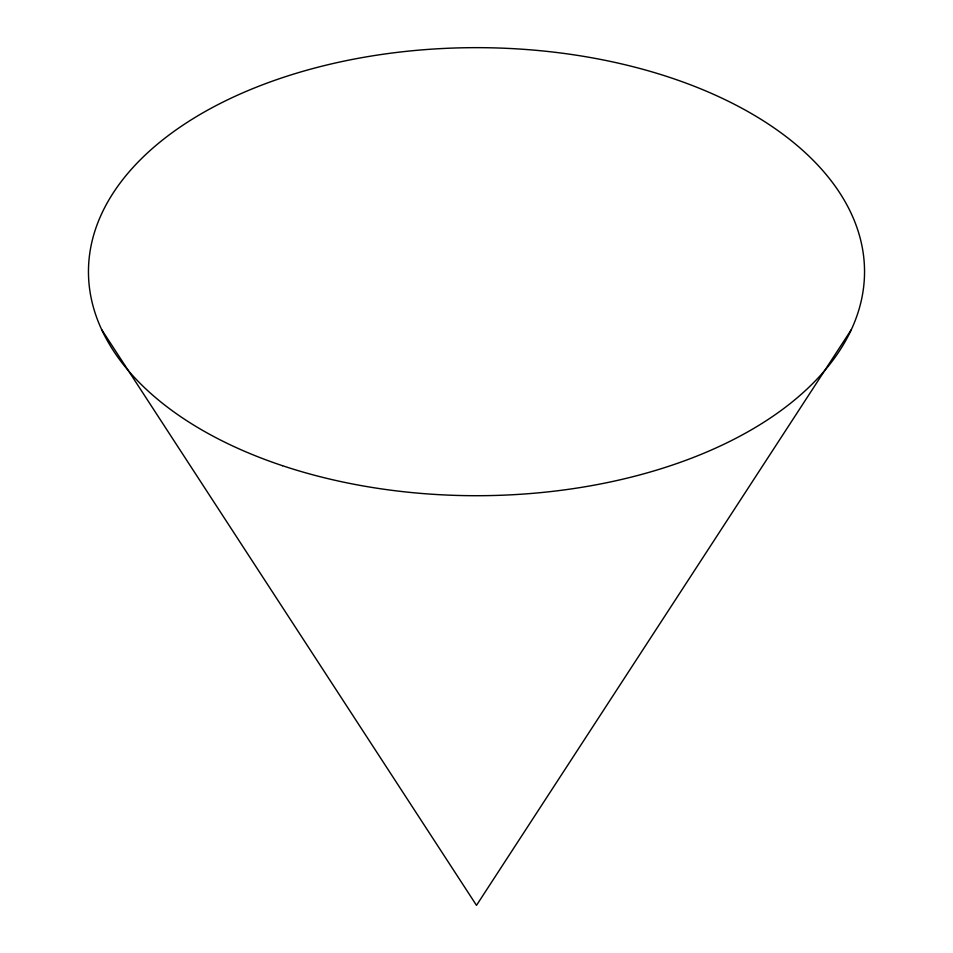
<?xml version="1.0" encoding="UTF-8"?>
<svg xmlns="http://www.w3.org/2000/svg" width="953" height="953" viewBox="0 0 953 953"><rect width="100%" height="100%" fill="white"/><g stroke="black" fill="none" stroke-linecap="round" stroke-linejoin="round"><path stroke-width="1.43" d="M851.315 329.667L476.5 905.35L101.685 329.667M282.481 465.695A388.038 224.026 0 0 0 864.538 271.676A388.038 224.026 0 0 0 282.481 77.669A388.038 224.026 0 0 0 282.481 465.695"/></g></svg>
